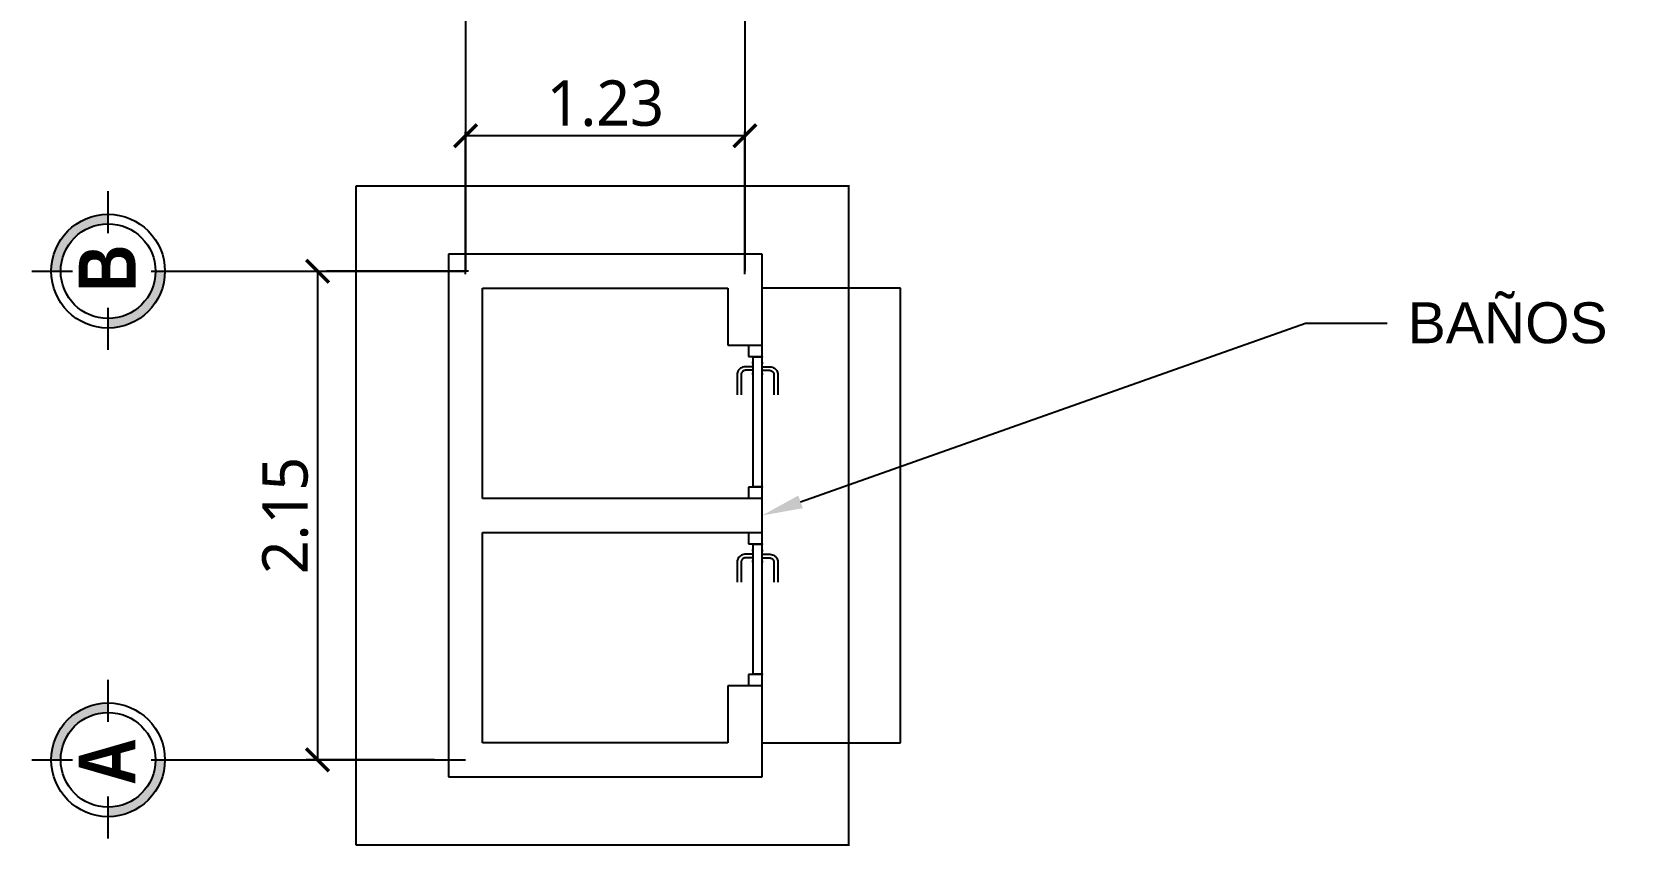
# Model space of a CAD drawing. Header units: metres. Extents: x 258817 to 259192, y 1878716 to 1878911.
# Drawn here: x 258996.19 to 259003.22, y 1878825.6 to 1878829.18 of the extents above; entities that cross this region are included whole.
import ezdxf
from ezdxf import colors
from ezdxf.entities.mleader import LeaderData, LeaderLine
from ezdxf.math import Vec2, Vec3

# ---------------------------------------------------------------- set-up
doc = ezdxf.new("R2010")
doc.units = ezdxf.units.M
doc.header["$MEASUREMENT"] = 0
for name, pattern in [('ACAD_ISO04W100', [30, 24, -3, 0, -3]), ('DASHED2', [0.375, 0.25, -0.125]), ('PHANTOM2', [1.25, 0.625, -0.125, 0.125, -0.125, 0.125, -0.125])]:
    doc.linetypes.add(name, pattern=pattern)
doc.layers.add('.3EJES', color=1, linetype='Continuous', lineweight=20)
for name, color, linetype in [('07-Ejes', 8, 'Continuous'), ('SectionCutEdges', 1, 'Continuous'), ('Vistas', 7, 'Continuous')]:
    doc.layers.add(name, color=color, linetype=linetype)
doc.styles.add('100 dani medio', font='trebuc.ttf', dxfattribs={"height": 2})
doc.styles.add('dani-100Textos', font='techb___.ttf', dxfattribs={"height": 0.25})
doc.styles.get("Standard").update_dxf_attribs({"font": 'arial.ttf'})
doc.dimstyles.new('A100', dxfattribs={"dimscale": 0, "dimtxt": 2.5, "dimasz": 1, "dimexe": 0.5, "dimexo": 0.625, "dimgap": 0.4, "dimtad": 1, "dimdsep": 46, "dimtxsty": '100 dani medio', "dimblk": 'ARCHTICK', "dimcen": 2.5, "dimclrd": 1, "dimclre": 1, "dimclrt": 3, "dimadec": 0, "dimazin": 0, "dimtfac": 1, "dimtmove": 1, "dimatfit": 3, "dimfxl": 1, "dimarcsym": 0})

# ---------------------------------------------------------------- blocks, each defined once
blk = doc.blocks.new('eje numero')
at = {"layer": '07-Ejes'}
h = blk.add_hatch(color=1, dxfattribs=at)
h.dxf.hatch_style = 1
h.paths.add_polyline_path([(496.1157, 205.5492), (496.1157, 205.4992, -0.414214), (496.3657, 205.2492), (496.4157, 205.2492, 0.414214)])
h.paths.add_polyline_path([(495.8657, 205.2492), (495.8157, 205.2492, 0.414214), (496.1157, 204.9492), (496.1157, 204.9992, -0.414214)])
at = {"layer": '07-Ejes', "color": 1}
for points in [[(496.1157, 205.6513), (496.1157, 205.438)], [(495.7007, 205.2492), (495.9228, 205.2492)], [(496.3158, 205.2492), (496.5378, 205.2492)]]:
    blk.add_lwpolyline(points, dxfattribs=at)
for radius in [0.3, 0.25]:
    blk.add_circle((496.1157, 205.2492), radius, dxfattribs=at)
blk = doc.blocks.new('*U25')
at = {"color": 1, "linetype": 'ACAD_ISO04W100', "ltscale": 0.1}
blk.add_lwpolyline([(0, 0.7115), (0, -0.6732)], dxfattribs=at)
at = {"layer": '.3EJES', "xscale": 0.8340043413883207, "yscale": 0.8340043413883207, "zscale": 0.8340043413883207}
blk.add_blockref('eje numero', (-413.7626, -170.278), dxfattribs=at)
at = {"style": 'dani-100Textos'}
blk.add_attdef('1', (-0.0896, 0.7798), '', height=0.25, dxfattribs=at)
blk = doc.blocks.new('_ArchTick')
at = {"color": 0, "linetype": 'ByBlock', "const_width": 0.15}
blk.add_lwpolyline([(-0.5, -0.5), (0.5, 0.5)], dxfattribs=at)
blk = doc.blocks.new('*D171')
at = {"layer": 'Defpoints', "color": 0, "transparency": 16777216}
for p in [(258998.0986, 1878828.7222), (258998.0986, 1878828.0512), (258999.3286, 1878828.0512)]:
    blk.add_point(p, dxfattribs=at)
at = {"layer": 'Vistas', "color": 1, "linetype": 'PHANTOM2', "lineweight": -2, "transparency": 16777216}
for p, q in [((258998.0986, 1878828.1137), (258998.0986, 1878828.7722)), ((258999.3286, 1878828.1137), (258999.3286, 1878828.7722))]:
    blk.add_line(p, q, dxfattribs=at)
at = {"layer": 'Vistas', "color": 1, "lineweight": -2, "transparency": 16777216}
blk.add_line((258999.3286, 1878828.7222), (258998.0986, 1878828.7222), dxfattribs=at)
at = {"layer": 'Vistas', "color": 1, "lineweight": -2, "transparency": 16777216, "xscale": 0.1, "yscale": 0.1, "zscale": 0.1, "rotation": 180}
blk.add_blockref('_ArchTick', (258998.0986, 1878828.7222), dxfattribs=at)
at = {"layer": 'Vistas', "color": 1, "lineweight": -2, "transparency": 16777216, "xscale": 0.1, "yscale": 0.1, "zscale": 0.1}
blk.add_blockref('_ArchTick', (258999.3286, 1878828.7222), dxfattribs=at)
at = {"layer": 'Vistas', "color": 3, "transparency": 16777216, "insert": (258998.7136, 1878828.864), "char_height": 0.2, "attachment_point": 5, "style": '100 dani medio'}
blk.add_mtext('1.23', dxfattribs=at)
blk = doc.blocks.new('*D172')
at = {"layer": 'Defpoints', "color": 0, "transparency": 16777216}
for p in [(258998.1736, 1878828.1262), (258997.4468, 1878825.9762), (258998.0236, 1878825.9762)]:
    blk.add_point(p, dxfattribs=at)
at = {"layer": 'Vistas', "color": 1, "linetype": 'PHANTOM2', "lineweight": -2, "transparency": 16777216}
for p, q in [((258998.1111, 1878828.1262), (258997.3968, 1878828.1262)), ((258997.9611, 1878825.9762), (258997.3968, 1878825.9762))]:
    blk.add_line(p, q, dxfattribs=at)
at = {"layer": 'Vistas', "color": 1, "lineweight": -2, "transparency": 16777216}
blk.add_line((258997.4468, 1878828.1262), (258997.4468, 1878825.9762), dxfattribs=at)
at = {"layer": 'Vistas', "color": 1, "lineweight": -2, "transparency": 16777216, "xscale": 0.1, "yscale": 0.1, "zscale": 0.1}
for p, rotation in [((258997.4468, 1878828.1262), 90), ((258997.4468, 1878825.9762), 270)]:
    blk.add_blockref('_ArchTick', p, dxfattribs=dict(at, rotation=rotation))
at = {"layer": 'Vistas', "color": 3, "transparency": 16777216, "insert": (258997.3051, 1878827.0512), "char_height": 0.2, "attachment_point": 5, "rotation": 90, "style": '100 dani medio'}
blk.add_mtext('2.15', dxfattribs=at)
blk = doc.blocks.new('*U159')
at = {"color": 1, "linetype": 'ACAD_ISO04W100', "ltscale": 0.1}
blk.add_lwpolyline([(0, 0.7115), (0, -0.6732)], dxfattribs=at)
at = {"layer": '.3EJES', "xscale": 0.8340043413883207, "yscale": 0.8340043413883207, "zscale": 0.8340043413883207}
blk.add_blockref('eje numero', (-413.7626, -170.278), dxfattribs=at)
at = {"style": 'dani-100Textos'}
blk.add_attdef('1', (-0.1109, 0.781), '', height=0.25, dxfattribs=at)
blk = doc.blocks.new('*U165')
at = {"color": 1, "linetype": 'ACAD_ISO04W100', "ltscale": 0.1}
blk.add_lwpolyline([(0, 0.7115), (0, -0.6732)], dxfattribs=at)
at = {"layer": '.3EJES', "xscale": 0.8340043413883207, "yscale": 0.8340043413883207, "zscale": 0.8340043413883207}
blk.add_blockref('eje numero', (-413.7626, -170.278), dxfattribs=at)
at = {"style": 'dani-100Textos'}
blk.add_attdef('1', (-0.0483, 0.781), '', height=0.25, dxfattribs=at)
blk = doc.blocks.new('*U169')
at = {"color": 1, "linetype": 'ACAD_ISO04W100', "ltscale": 0.1}
blk.add_lwpolyline([(0, 0.7115), (0, -0.6732)], dxfattribs=at)
at = {"layer": '.3EJES', "xscale": 0.8340043413883207, "yscale": 0.8340043413883207, "zscale": 0.8340043413883207}
blk.add_blockref('eje numero', (-413.7626, -170.278), dxfattribs=at)
at = {"style": 'dani-100Textos'}
blk.add_attdef('1', (-0.0992, 0.781), '', height=0.25, dxfattribs=at)

msp = doc.modelspace()

# ---------------------------------------------------------------- linework, layer by layer
at = {"layer": 'SectionCutEdges'}
for p, q in [((258998.02363, 1878828.20118), (258998.02363, 1878825.90118)), ((258999.40363, 1878828.20118), (258998.02363, 1878828.20118)), ((258999.40363, 1878827.75118), (258999.40363, 1878828.20118)), ((258998.17363, 1878827.12618), (258998.17363, 1878828.05118)), ((258998.17363, 1878828.05118), (258999.25363, 1878828.05118)), ((258999.25363, 1878828.05118), (258999.25363, 1878827.80118)), ((258999.25363, 1878827.80118), (258999.40363, 1878827.80118)), ((258999.34363, 1878827.80118), (258999.34363, 1878827.75118)), ((258999.34363, 1878827.75118), (258999.40363, 1878827.75118)), ((258999.40363, 1878827.74818), (258999.36363, 1878827.74818)), ((258999.36363, 1878827.74818), (258999.36363, 1878827.17918)), ((258999.40363, 1878827.17918), (258999.40363, 1878827.74818)), ((258999.40363, 1878827.17618), (258999.34363, 1878827.17618)), ((258999.34363, 1878827.17618), (258999.34363, 1878827.12618)), ((258999.36363, 1878827.17918), (258999.40363, 1878827.17918)), ((258999.40363, 1878826.92618), (258999.40363, 1878827.17618)), ((258999.40363, 1878827.12618), (258998.17363, 1878827.12618)), ((258998.17363, 1878826.05118), (258998.17363, 1878826.97618)), ((258998.17363, 1878826.97618), (258999.40363, 1878826.97618)), ((258999.34363, 1878826.97618), (258999.34363, 1878826.92618)), ((258999.34363, 1878826.92618), (258999.40363, 1878826.92618)), ((258999.40363, 1878826.92318), (258999.36363, 1878826.92318)), ((258999.36363, 1878826.92318), (258999.36363, 1878826.35418)), ((258999.40363, 1878826.35418), (258999.40363, 1878826.92318)), ((258999.40363, 1878826.35118), (258999.34363, 1878826.35118)), ((258999.34363, 1878826.35118), (258999.34363, 1878826.30118)), ((258999.36363, 1878826.35418), (258999.40363, 1878826.35418)), ((258999.40363, 1878825.90118), (258999.40363, 1878826.35118)), ((258999.40363, 1878826.30118), (258999.25363, 1878826.30118)), ((258999.25363, 1878826.30118), (258999.25363, 1878826.05118)), ((258999.25363, 1878826.05118), (258998.17363, 1878826.05118)), ((258998.02363, 1878825.90118), (258999.40363, 1878825.90118))]:
    msp.add_line(p, q, dxfattribs=at)
at = {"layer": 'Vistas', "linetype": 'DASHED2', "ltscale": 20}
msp.add_line((258999.78461, 1878828.50118), (258999.78461, 1878825.60118), dxfattribs=at)
at = {"layer": 'Vistas'}
for p, q in [((259000.01363, 1878828.05118), (258999.40363, 1878828.05118)), ((259000.01363, 1878826.05118), (259000.01363, 1878828.05118)), ((258999.40363, 1878827.75118), (258999.40363, 1878827.74818)), ((258999.29395, 1878827.67611), (258999.29363, 1878827.67189)), ((258999.29363, 1878827.67189), (258999.29363, 1878827.58232)), ((258999.29496, 1878827.68051), (258999.29395, 1878827.67611)), ((258999.29662, 1878827.68476), (258999.29496, 1878827.68051)), ((258999.2989, 1878827.68878), (258999.29662, 1878827.68476)), ((258999.30177, 1878827.69251), (258999.2989, 1878827.68878)), ((258999.30517, 1878827.69588), (258999.30177, 1878827.69251)), ((258999.30906, 1878827.69884), (258999.30517, 1878827.69588)), ((258999.31335, 1878827.70133), (258999.30906, 1878827.69884)), ((258999.31162, 1878827.67409), (258999.31141, 1878827.67138)), ((258999.31141, 1878827.67138), (258999.31141, 1878827.58232)), ((258999.31217, 1878827.6765), (258999.31162, 1878827.67409)), ((258999.31308, 1878827.67883), (258999.31217, 1878827.6765)), ((258999.31433, 1878827.68104), (258999.31308, 1878827.67883)), ((258999.31798, 1878827.70332), (258999.31335, 1878827.70133)), ((258999.3159, 1878827.68308), (258999.31433, 1878827.68104)), ((258999.31777, 1878827.68493), (258999.3159, 1878827.68308)), ((258999.3199, 1878827.68656), (258999.31777, 1878827.68493)), ((258999.32287, 1878827.70476), (258999.31798, 1878827.70332)), ((258999.32226, 1878827.68792), (258999.3199, 1878827.68656)), ((258999.32479, 1878827.68901), (258999.32226, 1878827.68792)), ((258999.32793, 1878827.70563), (258999.32287, 1878827.70476)), ((258999.32748, 1878827.6898), (258999.32479, 1878827.68901)), ((258999.33025, 1878827.69028), (258999.32748, 1878827.6898)), ((258999.33279, 1878827.70591), (258999.32793, 1878827.70563)), ((258999.33337, 1878827.69046), (258999.33025, 1878827.69028)), ((258999.35808, 1878827.70591), (258999.33279, 1878827.70591)), ((258999.35808, 1878827.69046), (258999.33337, 1878827.69046)), ((258999.36363, 1878827.72232), (258999.35808, 1878827.72232)), ((258999.36363, 1878827.67405), (258999.35808, 1878827.67405)), ((258999.40363, 1878827.72232), (258999.40919, 1878827.72232)), ((258999.40363, 1878827.67405), (258999.40919, 1878827.67405)), ((258999.40919, 1878827.70591), (258999.43448, 1878827.70591)), ((258999.40919, 1878827.69046), (258999.4339, 1878827.69046)), ((258999.4339, 1878827.69046), (258999.43702, 1878827.69028)), ((258999.43448, 1878827.70591), (258999.43934, 1878827.70563)), ((258999.43702, 1878827.69028), (258999.43979, 1878827.6898)), ((258999.43934, 1878827.70563), (258999.4444, 1878827.70476)), ((258999.43979, 1878827.6898), (258999.44247, 1878827.68901)), ((258999.44247, 1878827.68901), (258999.44501, 1878827.68792)), ((258999.4444, 1878827.70476), (258999.44929, 1878827.70332)), ((258999.44501, 1878827.68792), (258999.44737, 1878827.68656)), ((258999.44737, 1878827.68656), (258999.4495, 1878827.68493)), ((258999.44929, 1878827.70332), (258999.45392, 1878827.70133)), ((258999.4495, 1878827.68493), (258999.45136, 1878827.68308)), ((258999.45136, 1878827.68308), (258999.45294, 1878827.68104)), ((258999.45294, 1878827.68104), (258999.45419, 1878827.67883)), ((258999.45392, 1878827.70133), (258999.45821, 1878827.69884)), ((258999.45419, 1878827.67883), (258999.4551, 1878827.6765)), ((258999.4551, 1878827.6765), (258999.45565, 1878827.67409)), ((258999.45565, 1878827.67409), (258999.45586, 1878827.67138)), ((258999.45586, 1878827.67138), (258999.45586, 1878827.58232)), ((258999.45821, 1878827.69884), (258999.4621, 1878827.69588)), ((258999.4621, 1878827.69588), (258999.4655, 1878827.69251)), ((258999.4655, 1878827.69251), (258999.46837, 1878827.68878)), ((258999.46837, 1878827.68878), (258999.47065, 1878827.68476)), ((258999.47065, 1878827.68476), (258999.47231, 1878827.68051)), ((258999.47231, 1878827.68051), (258999.47332, 1878827.67611)), ((258999.47332, 1878827.67611), (258999.47363, 1878827.67189)), ((258999.47363, 1878827.67189), (258999.47363, 1878827.58232)), ((258999.40363, 1878827.17918), (258999.40363, 1878827.17618)), ((258999.36363, 1878826.89732), (258999.35808, 1878826.89732)), ((258999.40363, 1878826.92618), (258999.40363, 1878826.92318)), ((258999.40363, 1878826.89732), (258999.40919, 1878826.89732)), ((258999.29395, 1878826.85111), (258999.29363, 1878826.84689)), ((258999.29363, 1878826.84689), (258999.29363, 1878826.75732)), ((258999.29496, 1878826.85551), (258999.29395, 1878826.85111)), ((258999.29662, 1878826.85976), (258999.29496, 1878826.85551)), ((258999.2989, 1878826.86378), (258999.29662, 1878826.85976)), ((258999.30177, 1878826.86751), (258999.2989, 1878826.86378)), ((258999.30517, 1878826.87088), (258999.30177, 1878826.86751)), ((258999.30906, 1878826.87384), (258999.30517, 1878826.87088)), ((258999.31335, 1878826.87633), (258999.30906, 1878826.87384)), ((258999.31162, 1878826.84909), (258999.31141, 1878826.84638)), ((258999.31141, 1878826.84638), (258999.31141, 1878826.75732)), ((258999.31217, 1878826.8515), (258999.31162, 1878826.84909)), ((258999.31308, 1878826.85383), (258999.31217, 1878826.8515)), ((258999.31433, 1878826.85604), (258999.31308, 1878826.85383)), ((258999.31798, 1878826.87832), (258999.31335, 1878826.87633)), ((258999.3159, 1878826.85808), (258999.31433, 1878826.85604)), ((258999.31777, 1878826.85993), (258999.3159, 1878826.85808)), ((258999.3199, 1878826.86156), (258999.31777, 1878826.85993)), ((258999.32287, 1878826.87976), (258999.31798, 1878826.87832)), ((258999.32226, 1878826.86292), (258999.3199, 1878826.86156)), ((258999.32479, 1878826.86401), (258999.32226, 1878826.86292)), ((258999.32793, 1878826.88063), (258999.32287, 1878826.87976)), ((258999.32748, 1878826.8648), (258999.32479, 1878826.86401)), ((258999.33025, 1878826.86528), (258999.32748, 1878826.8648)), ((258999.33279, 1878826.88091), (258999.32793, 1878826.88063)), ((258999.33337, 1878826.86546), (258999.33025, 1878826.86528)), ((258999.35808, 1878826.88091), (258999.33279, 1878826.88091)), ((258999.35808, 1878826.86546), (258999.33337, 1878826.86546)), ((258999.36363, 1878826.84905), (258999.35808, 1878826.84905)), ((258999.40363, 1878826.84905), (258999.40919, 1878826.84905)), ((258999.40919, 1878826.88091), (258999.43448, 1878826.88091)), ((258999.40919, 1878826.86546), (258999.4339, 1878826.86546)), ((258999.4339, 1878826.86546), (258999.43702, 1878826.86528)), ((258999.43448, 1878826.88091), (258999.43934, 1878826.88063)), ((258999.43702, 1878826.86528), (258999.43979, 1878826.8648)), ((258999.43934, 1878826.88063), (258999.4444, 1878826.87976)), ((258999.43979, 1878826.8648), (258999.44247, 1878826.86401)), ((258999.44247, 1878826.86401), (258999.44501, 1878826.86292)), ((258999.4444, 1878826.87976), (258999.44929, 1878826.87832)), ((258999.44501, 1878826.86292), (258999.44737, 1878826.86156)), ((258999.44737, 1878826.86156), (258999.4495, 1878826.85993)), ((258999.44929, 1878826.87832), (258999.45392, 1878826.87633)), ((258999.4495, 1878826.85993), (258999.45136, 1878826.85808)), ((258999.45136, 1878826.85808), (258999.45294, 1878826.85604)), ((258999.45294, 1878826.85604), (258999.45419, 1878826.85383)), ((258999.45392, 1878826.87633), (258999.45821, 1878826.87384)), ((258999.45419, 1878826.85383), (258999.4551, 1878826.8515)), ((258999.4551, 1878826.8515), (258999.45565, 1878826.84909)), ((258999.45565, 1878826.84909), (258999.45586, 1878826.84638)), ((258999.45586, 1878826.84638), (258999.45586, 1878826.75732)), ((258999.45821, 1878826.87384), (258999.4621, 1878826.87088)), ((258999.4621, 1878826.87088), (258999.4655, 1878826.86751)), ((258999.4655, 1878826.86751), (258999.46837, 1878826.86378)), ((258999.46837, 1878826.86378), (258999.47065, 1878826.85976)), ((258999.47065, 1878826.85976), (258999.47231, 1878826.85551)), ((258999.47231, 1878826.85551), (258999.47332, 1878826.85111)), ((258999.47332, 1878826.85111), (258999.47363, 1878826.84689)), ((258999.47363, 1878826.84689), (258999.47363, 1878826.75732)), ((258999.40363, 1878826.35418), (258999.40363, 1878826.35118)), ((258999.40363, 1878826.05118), (259000.01363, 1878826.05118))]:
    msp.add_line(p, q, dxfattribs=at)
at = {"layer": 'Vistas', "linetype": 'DASHED2', "ltscale": 20}
msp.add_lwpolyline([(258999.78817, 1878825.60118), (258997.61742, 1878825.60118), (258997.61742, 1878828.50118), (258999.78817, 1878828.50118)], dxfattribs=at)

# ---------------------------------------------------------------- block references
at = {"layer": 'Vistas'}
for name, p, values in [('*U165', (258998.09863, 1878828.79935), {'1': '1'}), ('*U169', (258999.32863, 1878828.79935), {'1': '2'})]:
    msp.add_blockref(name, p, dxfattribs=at).add_auto_attribs(values)
at = {"layer": 'Vistas', "rotation": 90}
for name, p, values in [('*U25', (258997.42547, 1878828.12618), {'1': 'B'}), ('*U159', (258997.42547, 1878825.97618), {'1': 'A'})]:
    msp.add_blockref(name, p, dxfattribs=at).add_auto_attribs(values)

# ---------------------------------------------------------------- dimensions: what is measured, and where the dimension line sits
at = {"layer": 'Vistas', "color": 8}
for base, p1, p2, angle, picture, middle in [((258998.09863, 1878828.72222), (258999.32863, 1878828.05118), (258998.09863, 1878828.05118), 180, '*D171', (258998.71363, 1878828.86397)), ((258997.44681, 1878825.97618), (258998.17363, 1878828.12618), (258998.02363, 1878825.97618), 90, '*D172', (258997.30506, 1878827.05118))]:
    dim = msp.add_linear_dim(base=base, p1=p1, p2=p2, angle=angle, dimstyle='A100', dxfattribs=at)
    dim.commit()
    dim.dimension.update_dxf_attribs({"geometry": picture, "text_midpoint": middle})

# ---------------------------------------------------------------- next in the draw order: leaders
at = {"layer": 'Vistas'}
ml = msp.add_multileader_mtext('Standard', dxfattribs=at)
ml.set_content('BAÑOS', color=256)
ml.set_leader_properties()
ml.build(insert=Vec2(0, 0))
ml.multileader.update_dxf_attribs({"has_text_frame": 1, "dogleg_length": 0.36, "arrow_head_size": 0.18})
ctx = ml.context
ctx.base_point, ctx.char_height, ctx.arrow_head_size, ctx.landing_gap_size, ctx.plane_origin = Vec3(259002.15607, 1878827.89771), 0.18, 0.18, 0.09, Vec3(259003.81707, 1878828.15237)
notes = []
notes.append((ctx, [(1, (1, 1, 0), (259001.79607, 1878827.89771), (1, 0), 0.36, [(0, [(258999.40363, 1878827.05118)], 0, [])])]))
ctx.mtext.insert, ctx.mtext.flow_direction = Vec3(259002.24607, 1878827.98924), 5
ctx.mtext.has_bg_fill, ctx.mtext.bg_color, ctx.mtext.bg_scale_factor, ctx.mtext.bg_transparency, ctx.mtext.use_window_bg_color = 1, -1027028792, 1.5, 0, 1
for ctx, leaders in notes:
    for number, flags, end, landing, length, lines in leaders:
        leader = LeaderData()
        leader.index, (leader.has_last_leader_line, leader.has_dogleg_vector, leader.attachment_direction) = number, flags
        leader.last_leader_point, leader.dogleg_vector, leader.dogleg_length = Vec3(end), Vec3(landing), length
        for number, points, colour, breaks in lines:
            line = LeaderLine()
            line.index, line.vertices, line.color, line.breaks = number, Vec3.list(points), colors.encode_raw_color(colour), breaks
            leader.lines.append(line)
        ctx.leaders.append(leader)

doc.saveas('drawing.dxf')
